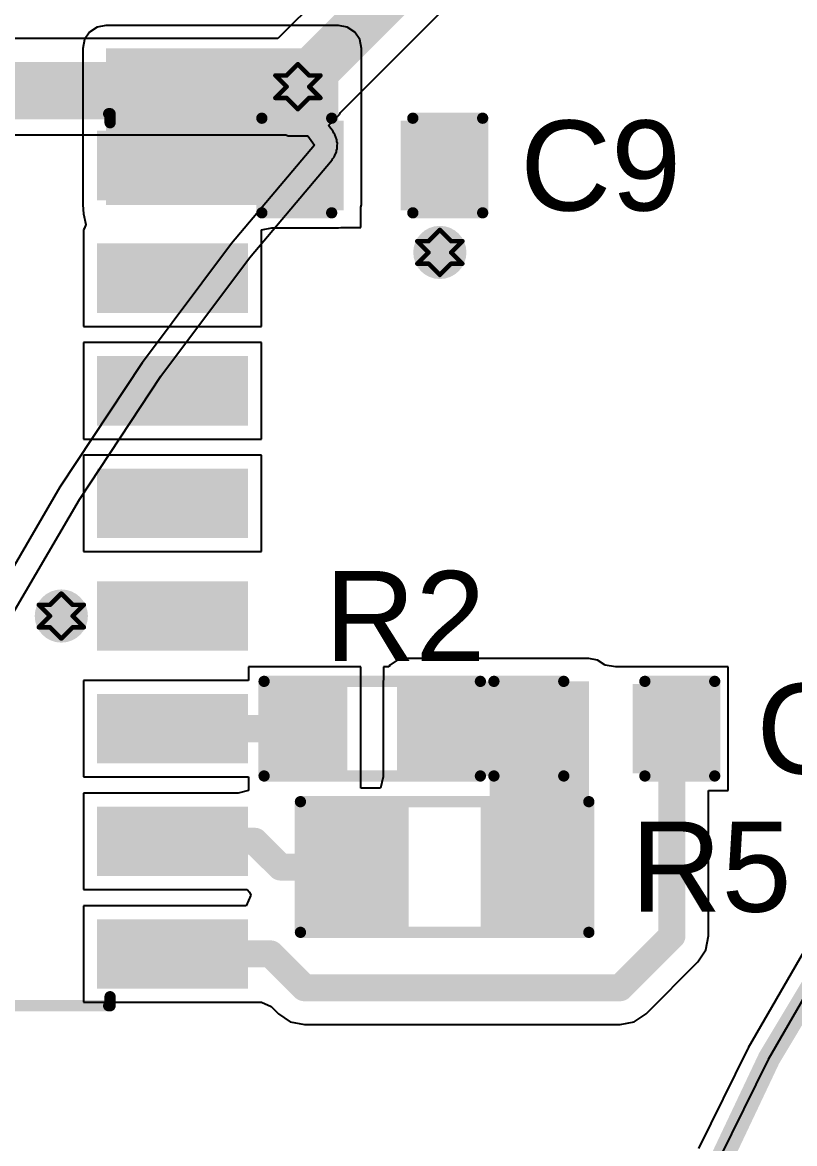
# Model space of a CAD drawing. Header units: inches. Extents: x -38 to 391, y -38 to 85.
# Drawn here: x -25.23 to -16.52, y 8.02 to 20.66 of the extents above; entities that cross this region are included whole.
import ezdxf

# ---------------------------------------------------------------- set-up
doc = ezdxf.new("R2010")
doc.units = ezdxf.units.IN
for name, color, linetype in [('Board Outline', 216, 'Continuous'), ('Bottom Layer', 5, 'Continuous'), ('Drill Drawing', 1, 'Continuous'), ('Multi-Layer', 9, 'Continuous'), ('Top Layer', 1, 'Continuous'), ('Top Overlay', 2, 'Continuous'), ('Top Paste', 8, 'Continuous'), ('Top Solder', 216, 'Continuous'), ('Via Holes', 16, 'Continuous')]:
    doc.layers.add(name, color=color, linetype=linetype)
doc.styles.add('Arial', font='', dxfattribs={"height": 0.2})
doc.styles.get('Arial').set_extended_font_data('Arial')

msp = doc.modelspace()

# ---------------------------------------------------------------- hatches: boundary and pattern name
at = {"layer": 'Bottom Layer'}
h = msp.add_hatch(color=5, dxfattribs=at)
edge = h.paths.add_edge_path()
edge.add_arc((-22.1234, 19.939), 0.2999994, 0, 360)
h = msp.add_hatch(color=5, dxfattribs=at)
edge = h.paths.add_edge_path()
edge.add_arc((-20.52320254, 18.06999688), 0.2999994, 0, 360)
h = msp.add_hatch(color=5, dxfattribs=at)
edge = h.paths.add_edge_path()
edge.add_arc((-24.79040254, 13.97001778), 0.2999994, 0, 360)
at = {"layer": 'Top Layer'}
for points in [[(-24.28819882, 18.60551016), (-21.66619746, 18.60551016), (-21.66619746, 20.3708), (-24.28819882, 20.3708)], [(-22.42819746, 18.60551016), (-22.42819746, 19.49451016), (-21.66619746, 19.49451016), (-21.66619746, 18.60551016)], [(-20.90420254, 18.60549238), (-20.90420254, 19.49449238), (-20.14220254, 19.49449238), (-20.14220254, 18.60549238)], [(-24.28822295, 19.34000704), (-22.78822341, 19.34000704), (-22.78822341, 18.7600082), (-24.28822295, 18.7600082)], [(-24.28819755, 18.06999688), (-22.78819801, 18.06999688), (-22.78819801, 17.48999804), (-24.28819755, 17.48999804)], [(-24.28821025, 16.80000704), (-22.78821071, 16.80000704), (-22.78821071, 16.2200082), (-24.28821025, 16.2200082)], [(-24.28820771, 15.53001212), (-22.78820817, 15.53001212), (-22.78820817, 14.95001328), (-24.28820771, 14.95001328)], [(-24.28818993, 14.26001974), (-22.78819039, 14.26001974), (-22.78819039, 13.6800209), (-24.28818993, 13.6800209)], [(-20.90420508, 12.16660254), (-18.8434472, 12.16660254), (-18.8434472, 13.2333873), (-20.90420508, 13.2333873)], [(-19.96105228, 10.50497772), (-18.8434472, 10.50497772), (-18.8434472, 13.23338984), (-19.96105228, 13.23338984)], [(-22.4282, 12.2555), (-22.4282, 13.1445), (-21.6662, 13.1445), (-21.6662, 12.2555)], [(-20.90420508, 12.25548476), (-20.90420508, 13.14448476), (-20.14220508, 13.14448476), (-20.14220508, 12.25548476)], [(-19.05, 13.1445), (-19.05, 12.2555), (-19.812, 12.2555), (-19.812, 13.1445)], [(-17.52599746, 13.14444666), (-17.52599746, 12.25544666), (-18.28799746, 12.25544666), (-18.28799746, 13.14444666)], [(-24.28820009, 12.99000196), (-22.78820055, 12.99000196), (-22.78820055, 12.41000312), (-24.28820009, 12.41000312)], [(-20.97701672, 10.50498788), (-21.99301672, 10.50498788), (-21.99301672, 11.77498788), (-20.97701672, 11.77498788)], [(-18.94505228, 10.50497772), (-19.96105228, 10.50497772), (-19.96105228, 11.77497772), (-18.94505228, 11.77497772)], [(-24.28820263, 11.71998164), (-22.78820309, 11.71998164), (-22.78820309, 11.1399828), (-24.28820263, 11.1399828)], [(-24.28818739, 10.45000196), (-22.78818785, 10.45000196), (-22.78818785, 9.87000312), (-24.28818739, 9.87000312)]]:
    msp.add_hatch(color=1, dxfattribs=at).paths.add_polyline_path(points)
h = msp.add_hatch(color=1, dxfattribs=at)
edge = h.paths.add_edge_path()
edge.add_arc((-22.1234, 19.939), 0.2999994, 0, 360)
h = msp.add_hatch(color=1, dxfattribs=at)
edge = h.paths.add_edge_path()
edge.add_arc((-20.52320254, 18.06999688), 0.2999994, 0, 360)
h = msp.add_hatch(color=1, dxfattribs=at)
edge = h.paths.add_edge_path()
edge.add_arc((-24.79040254, 13.97001778), 0.2999994, 0, 360)
at = {"layer": 'Top Paste'}
for points in [[(-22.42819746, 18.60551016), (-22.42819746, 19.49451016), (-21.66619746, 19.49451016), (-21.66619746, 18.60551016)], [(-20.90420254, 18.60549238), (-20.90420254, 19.49449238), (-20.14220254, 19.49449238), (-20.14220254, 18.60549238)], [(-24.28822295, 19.34000704), (-22.78822341, 19.34000704), (-22.78822341, 18.7600082), (-24.28822295, 18.7600082)], [(-24.28819755, 18.06999688), (-22.78819801, 18.06999688), (-22.78819801, 17.48999804), (-24.28819755, 17.48999804)], [(-24.28821025, 16.80000704), (-22.78821071, 16.80000704), (-22.78821071, 16.2200082), (-24.28821025, 16.2200082)], [(-24.28820771, 15.53001212), (-22.78820817, 15.53001212), (-22.78820817, 14.95001328), (-24.28820771, 14.95001328)], [(-24.28818993, 14.26001974), (-22.78819039, 14.26001974), (-22.78819039, 13.6800209), (-24.28818993, 13.6800209)], [(-22.4282, 12.2555), (-22.4282, 13.1445), (-21.6662, 13.1445), (-21.6662, 12.2555)], [(-20.90420508, 12.25548476), (-20.90420508, 13.14448476), (-20.14220508, 13.14448476), (-20.14220508, 12.25548476)], [(-19.05, 13.1445), (-19.05, 12.2555), (-19.812, 12.2555), (-19.812, 13.1445)], [(-17.52599746, 13.14444666), (-17.52599746, 12.25544666), (-18.28799746, 12.25544666), (-18.28799746, 13.14444666)], [(-24.28820009, 12.99000196), (-22.78820055, 12.99000196), (-22.78820055, 12.41000312), (-24.28820009, 12.41000312)], [(-20.97701672, 10.50498788), (-21.99301672, 10.50498788), (-21.99301672, 11.77498788), (-20.97701672, 11.77498788)], [(-18.94505228, 10.50497772), (-19.96105228, 10.50497772), (-19.96105228, 11.77497772), (-18.94505228, 11.77497772)], [(-24.28820263, 11.71998164), (-22.78820309, 11.71998164), (-22.78820309, 11.1399828), (-24.28820263, 11.1399828)], [(-24.28818739, 10.45000196), (-22.78818785, 10.45000196), (-22.78818785, 9.87000312), (-24.28818739, 9.87000312)]]:
    msp.add_hatch(color=8, dxfattribs=at).paths.add_polyline_path(points)
at = {"layer": 'Top Solder'}
for points in [[(-22.48819734, 18.54551028), (-22.48819734, 19.55451004), (-21.60619758, 19.55451004), (-21.60619758, 18.54551028)], [(-20.96420242, 18.5454925), (-20.96420242, 19.55449226), (-20.08220266, 19.55449226), (-20.08220266, 18.5454925)], [(-24.38982295, 19.44160704), (-22.68662341, 19.44160704), (-22.68662341, 18.6584082), (-24.38982295, 18.6584082)], [(-24.38979755, 18.17159688), (-22.68659801, 18.17159688), (-22.68659801, 17.38839804), (-24.38979755, 17.38839804)], [(-24.38981025, 16.90160704), (-22.68661071, 16.90160704), (-22.68661071, 16.1184082), (-24.38981025, 16.1184082)], [(-24.38980771, 15.63161212), (-22.68660817, 15.63161212), (-22.68660817, 14.84841328), (-24.38980771, 14.84841328)], [(-24.38978993, 14.36161974), (-22.68659039, 14.36161974), (-22.68659039, 13.5784209), (-24.38978993, 13.5784209)], [(-22.5298, 12.1539), (-22.5298, 13.2461), (-21.5646, 13.2461), (-21.5646, 12.1539)], [(-21.00580508, 12.15388476), (-21.00580508, 13.24608476), (-20.04060508, 13.24608476), (-20.04060508, 12.15388476)], [(-18.99000012, 13.20449988), (-18.99000012, 12.19550012), (-19.87199988, 12.19550012), (-19.87199988, 13.20449988)], [(-17.46599758, 13.20444654), (-17.46599758, 12.19544678), (-18.34799734, 12.19544678), (-18.34799734, 13.20444654)], [(-24.38980009, 13.09160196), (-22.68660055, 13.09160196), (-22.68660055, 12.30840312), (-24.38980009, 12.30840312)], [(-24.38980263, 11.82158164), (-22.68660309, 11.82158164), (-22.68660309, 11.0383828), (-24.38980263, 11.0383828)], [(-20.87541672, 10.40338788), (-22.09461672, 10.40338788), (-22.09461672, 11.87658788), (-20.87541672, 11.87658788)], [(-18.84345228, 10.40337772), (-20.06265228, 10.40337772), (-20.06265228, 11.87657772), (-18.84345228, 11.87657772)], [(-24.38978739, 10.55160196), (-22.68658785, 10.55160196), (-22.68658785, 9.76840312), (-24.38978739, 9.76840312)]]:
    msp.add_hatch(color=216, dxfattribs=at).paths.add_polyline_path(points)
at = {"layer": 'Via Holes'}
h = msp.add_hatch(color=7, dxfattribs=at)
edge = h.paths.add_edge_path()
edge.add_arc((-22.1234, 19.939), 0.1499997, 0, 360)
h = msp.add_hatch(color=7, dxfattribs=at)
edge = h.paths.add_edge_path()
edge.add_arc((-20.52320254, 18.06999688), 0.1499997, 0, 360)
h = msp.add_hatch(color=7, dxfattribs=at)
edge = h.paths.add_edge_path()
edge.add_arc((-24.79040254, 13.97001778), 0.1499997, 0, 360)

# ---------------------------------------------------------------- linework, layer by layer
at = {"layer": 'Board Outline', "const_width": 0.254}
for points in [[(38.1005842, 0, 1), (-38.0994158, 0, 1)], [(19.0606426, 0, 1), (-19.0606426, 0, 1)]]:
    msp.add_lwpolyline(points, format="xyb", close=True, dxfattribs=at)
at = {"layer": 'Bottom Layer'}
for p, q in [((-16.58138162, 26.250138), (-22.34866752, 20.48284956)), ((-21.64358892, 19.649694), (-18.97006874, 22.32321418)), ((-22.34866752, 20.48284956), (-25.64689816, 20.48284956)), ((-21.7775282, 19.50139864), (-21.6537413, 19.62518554)), ((-21.6537413, 19.62518554), (-21.64358892, 19.649694)), ((-21.72698474, 19.43217602), (-21.7775282, 19.50139864)), ((-25.64689816, 19.39515044), (-22.25810128, 19.39515044)), ((-22.25810128, 19.39515044), (-22.2335979, 19.3850006)), ((-22.2335979, 19.3850006), (-22.01320464, 19.3850006)), ((-22.01320464, 19.3850006), (-21.9361385, 19.27945598)), ((-21.71861036, 19.41412424), (-21.72698474, 19.43217602)), ((-21.70618722, 19.39858198), (-21.71861036, 19.41412424)), ((-21.6975436, 19.36871158), (-21.70618722, 19.39858198)), ((-21.6844626, 19.34050996), (-21.6975436, 19.36871158)), ((-21.9361385, 19.27945598), (-22.8713157, 18.16942772)), ((-21.68930384, 19.2010919), (-21.68709912, 19.22086834)), ((-21.68709912, 19.22086834), (-21.68025636, 19.23955004)), ((-21.68363456, 19.320637), (-21.6844626, 19.34050996)), ((-21.67810244, 19.30151588), (-21.68363456, 19.320637)), ((-21.68154922, 19.27060662), (-21.67810244, 19.30151588)), ((-21.68025636, 19.23955004), (-21.68154922, 19.27060662)), ((-22.66846368, 18.00825964), (-21.738082, 19.11259576)), ((-21.738082, 19.11259576), (-21.72847826, 19.13002016)), ((-21.72847826, 19.13002016), (-21.71500356, 19.1446658)), ((-21.71500356, 19.1446658), (-21.70431016, 19.17386818)), ((-21.70431016, 19.17386818), (-21.68930384, 19.2010919)), ((-22.8713157, 18.16942772), (-23.8742982, 16.82945834)), ((-23.66695038, 16.67429736), (-22.66846368, 18.00825964)), ((-23.87877876, 16.82346902), (-24.80713606, 15.4217751)), ((-23.87430328, 16.82944818), (-23.87877876, 16.82346902)), ((-23.8742982, 16.82945834), (-23.87430328, 16.82944818)), ((-24.5871111, 15.28497578), (-23.66695038, 16.67429736)), ((-24.80713606, 15.4217751), (-25.64957278, 13.97541782)), ((-25.42575814, 13.84512598), (-24.5871111, 15.28497578)), ((-16.42312438, 10.18045208), (-17.04710586, 9.09968462)), ((-17.05509416, 9.08473926), (-17.6070514, 7.965475559999999)), ((-17.04986684, 9.09155154), (-17.05509416, 9.08473926)), ((-17.04710586, 9.09968462), (-17.04986684, 9.09155154))]:
    msp.add_line(p, q, dxfattribs=at)
at = {"layer": 'Bottom Layer', "const_width": 0.5588}
for points in [[(-22.1234, 19.939), (-16.19682054, 25.86557946)], [(-25.64689816, 19.939), (-22.1234, 19.939)]]:
    msp.add_lwpolyline(points, dxfattribs=at)
at = {"layer": 'Bottom Layer', "const_width": 0.2794}
msp.add_lwpolyline([(-22.2631, 19.939, 1), (-21.9837, 19.939, 1)], format="xyb", close=True, dxfattribs=at)
msp.add_lwpolyline([(-22.2631, 19.939, 1), (-21.9837, 19.939, 1)], format="xyb", close=True, dxfattribs=at)
at = {"layer": 'Drill Drawing', "const_width": 0.0508}
for points in [[(-22.2504, 20.066), (-22.1234, 20.193)], [(-22.1234, 20.193), (-21.9964, 20.066)], [(-22.3774, 20.066), (-22.2504, 19.939)], [(-22.3774, 20.066), (-22.2504, 20.066)], [(-21.9964, 20.066), (-21.8694, 20.066)], [(-21.9964, 19.939), (-21.8694, 20.066)], [(-22.3774, 19.812), (-22.2504, 19.939)], [(-21.9964, 19.939), (-21.8694, 19.812)], [(-22.3774, 19.812), (-22.2504, 19.812)], [(-22.2504, 19.812), (-22.1234, 19.685)], [(-22.1234, 19.685), (-21.9964, 19.812)], [(-21.9964, 19.812), (-21.8694, 19.812)], [(-20.65020254, 18.19699688), (-20.52320254, 18.32399688)], [(-20.52320254, 18.32399688), (-20.39620254, 18.19699688)], [(-20.77720254, 18.19699688), (-20.65020254, 18.06999688)], [(-20.77720254, 18.19699688), (-20.65020254, 18.19699688)], [(-20.39620254, 18.19699688), (-20.26920254, 18.19699688)], [(-20.39620254, 18.06999688), (-20.26920254, 18.19699688)], [(-20.77720254, 17.94299688), (-20.65020254, 18.06999688)], [(-20.39620254, 18.06999688), (-20.26920254, 17.94299688)], [(-20.77720254, 17.94299688), (-20.65020254, 17.94299688)], [(-20.65020254, 17.94299688), (-20.52320254, 17.81599688)], [(-20.52320254, 17.81599688), (-20.39620254, 17.94299688)], [(-20.39620254, 17.94299688), (-20.26920254, 17.94299688)], [(-24.91740254, 14.09701778), (-24.79040254, 14.22401778)], [(-24.79040254, 14.22401778), (-24.66340254, 14.09701778)], [(-25.04440254, 14.09701778), (-24.91740254, 13.97001778)], [(-25.04440254, 14.09701778), (-24.91740254, 14.09701778)], [(-24.66340254, 14.09701778), (-24.53640254, 14.09701778)], [(-24.66340254, 13.97001778), (-24.53640254, 14.09701778)], [(-25.04440254, 13.84301778), (-24.91740254, 13.97001778)], [(-24.66340254, 13.97001778), (-24.53640254, 13.84301778)], [(-25.04440254, 13.84301778), (-24.91740254, 13.84301778)], [(-24.91740254, 13.84301778), (-24.79040254, 13.71601778)], [(-24.79040254, 13.71601778), (-24.66340254, 13.84301778)], [(-24.66340254, 13.84301778), (-24.53640254, 13.84301778)]]:
    msp.add_lwpolyline(points, dxfattribs=at)
at = {"layer": 'Drill Drawing', "const_width": 0.0254}
for points in [[(-22.1361, 20.193, 1), (-22.1107, 20.193, 1)], [(-22.1361, 20.193, 1), (-22.1107, 20.193, 1)], [(-22.3901, 20.066, 1), (-22.3647, 20.066, 1)], [(-22.3901, 20.066, 1), (-22.3647, 20.066, 1)], [(-22.2631, 20.066, 1), (-22.2377, 20.066, 1)], [(-22.2631, 20.066, 1), (-22.2377, 20.066, 1)], [(-22.0091, 20.066, 1), (-21.9837, 20.066, 1)], [(-22.0091, 20.066, 1), (-21.9837, 20.066, 1)], [(-21.8821, 20.066, 1), (-21.8567, 20.066, 1)], [(-21.8821, 20.066, 1), (-21.8567, 20.066, 1)], [(-22.2631, 19.939, 1), (-22.2377, 19.939, 1)], [(-22.2631, 19.939, 1), (-22.2377, 19.939, 1)], [(-22.0091, 19.939, 1), (-21.9837, 19.939, 1)], [(-22.0091, 19.939, 1), (-21.9837, 19.939, 1)], [(-22.3901, 19.812, 1), (-22.3647, 19.812, 1)], [(-22.3901, 19.812, 1), (-22.3647, 19.812, 1)], [(-22.2631, 19.812, 1), (-22.2377, 19.812, 1)], [(-22.2631, 19.812, 1), (-22.2377, 19.812, 1)], [(-22.0091, 19.812, 1), (-21.9837, 19.812, 1)], [(-22.0091, 19.812, 1), (-21.9837, 19.812, 1)], [(-21.8821, 19.812, 1), (-21.8567, 19.812, 1)], [(-21.8821, 19.812, 1), (-21.8567, 19.812, 1)], [(-22.1361, 19.685, 1), (-22.1107, 19.685, 1)], [(-22.1361, 19.685, 1), (-22.1107, 19.685, 1)], [(-20.53590254, 18.32399688, 1), (-20.51050254, 18.32399688, 1)], [(-20.53590254, 18.32399688, 1), (-20.51050254, 18.32399688, 1)], [(-20.78990254, 18.19699688, 1), (-20.76450254, 18.19699688, 1)], [(-20.78990254, 18.19699688, 1), (-20.76450254, 18.19699688, 1)], [(-20.66290254, 18.19699688, 1), (-20.63750254, 18.19699688, 1)], [(-20.66290254, 18.19699688, 1), (-20.63750254, 18.19699688, 1)], [(-20.40890254, 18.19699688, 1), (-20.38350254, 18.19699688, 1)], [(-20.40890254, 18.19699688, 1), (-20.38350254, 18.19699688, 1)], [(-20.28190254, 18.19699688, 1), (-20.25650254, 18.19699688, 1)], [(-20.28190254, 18.19699688, 1), (-20.25650254, 18.19699688, 1)], [(-20.66290254, 18.06999688, 1), (-20.63750254, 18.06999688, 1)], [(-20.66290254, 18.06999688, 1), (-20.63750254, 18.06999688, 1)], [(-20.40890254, 18.06999688, 1), (-20.38350254, 18.06999688, 1)], [(-20.40890254, 18.06999688, 1), (-20.38350254, 18.06999688, 1)], [(-20.78990254, 17.94299688, 1), (-20.76450254, 17.94299688, 1)], [(-20.78990254, 17.94299688, 1), (-20.76450254, 17.94299688, 1)], [(-20.66290254, 17.94299688, 1), (-20.63750254, 17.94299688, 1)], [(-20.66290254, 17.94299688, 1), (-20.63750254, 17.94299688, 1)], [(-20.40890254, 17.94299688, 1), (-20.38350254, 17.94299688, 1)], [(-20.40890254, 17.94299688, 1), (-20.38350254, 17.94299688, 1)], [(-20.28190254, 17.94299688, 1), (-20.25650254, 17.94299688, 1)], [(-20.28190254, 17.94299688, 1), (-20.25650254, 17.94299688, 1)], [(-20.53590254, 17.81599688, 1), (-20.51050254, 17.81599688, 1)], [(-20.53590254, 17.81599688, 1), (-20.51050254, 17.81599688, 1)], [(-24.80310254, 14.22401778, 1), (-24.77770254, 14.22401778, 1)], [(-24.80310254, 14.22401778, 1), (-24.77770254, 14.22401778, 1)], [(-25.05710254, 14.09701778, 1), (-25.03170254, 14.09701778, 1)], [(-25.05710254, 14.09701778, 1), (-25.03170254, 14.09701778, 1)], [(-24.93010254, 14.09701778, 1), (-24.90470254, 14.09701778, 1)], [(-24.93010254, 14.09701778, 1), (-24.90470254, 14.09701778, 1)], [(-24.67610254, 14.09701778, 1), (-24.65070254, 14.09701778, 1)], [(-24.67610254, 14.09701778, 1), (-24.65070254, 14.09701778, 1)], [(-24.54910254, 14.09701778, 1), (-24.52370254, 14.09701778, 1)], [(-24.54910254, 14.09701778, 1), (-24.52370254, 14.09701778, 1)], [(-24.93010254, 13.97001778, 1), (-24.90470254, 13.97001778, 1)], [(-24.93010254, 13.97001778, 1), (-24.90470254, 13.97001778, 1)], [(-24.67610254, 13.97001778, 1), (-24.65070254, 13.97001778, 1)], [(-24.67610254, 13.97001778, 1), (-24.65070254, 13.97001778, 1)], [(-25.05710254, 13.84301778, 1), (-25.03170254, 13.84301778, 1)], [(-25.05710254, 13.84301778, 1), (-25.03170254, 13.84301778, 1)], [(-24.93010254, 13.84301778, 1), (-24.90470254, 13.84301778, 1)], [(-24.93010254, 13.84301778, 1), (-24.90470254, 13.84301778, 1)], [(-24.67610254, 13.84301778, 1), (-24.65070254, 13.84301778, 1)], [(-24.67610254, 13.84301778, 1), (-24.65070254, 13.84301778, 1)], [(-24.54910254, 13.84301778, 1), (-24.52370254, 13.84301778, 1)], [(-24.54910254, 13.84301778, 1), (-24.52370254, 13.84301778, 1)], [(-24.80310254, 13.71601778, 1), (-24.77770254, 13.71601778, 1)], [(-24.80310254, 13.71601778, 1), (-24.77770254, 13.71601778, 1)]]:
    msp.add_lwpolyline(points, format="xyb", close=True, dxfattribs=at)
at = {"layer": 'Multi-Layer'}
for p, q in [((-16.19884492, 10.05096288), (-16.8228264, 8.97019542)), ((-16.8228264, 8.97019542), (-17.37478364, 7.850934259999999))]:
    msp.add_line(p, q, dxfattribs=at)
at = {"layer": 'Top Layer'}
for p, q in [((-24.38730454, 20.61006292), (-24.47132266, 20.55392384)), ((-24.28819882, 20.62977586), (-24.38730454, 20.61006292)), ((-21.66619746, 20.62977586), (-24.28819882, 20.62977586)), ((-21.56709174, 20.61006292), (-21.66619746, 20.62977586)), ((-21.48307362, 20.55392384), (-21.56709174, 20.61006292)), ((-24.47132266, 20.55392384), (-24.52746174, 20.46990572)), ((-21.42693454, 20.46990572), (-21.48307362, 20.55392384)), ((-24.52746174, 20.46990572), (-24.54717468, 20.3708)), ((-24.54717468, 20.3708), (-24.54717468, 18.60551016)), ((-21.4072216, 20.3708), (-21.42693454, 20.46990572)), ((-21.4072216, 18.60551016), (-21.4072216, 20.3708)), ((-24.54717468, 18.60551016), (-24.54222422, 18.5060082)), ((-21.41219746, 18.5804937), (-21.4072216, 18.60551016)), ((-24.54222422, 18.5060082), (-24.54222422, 18.5060082)), ((-24.54222422, 18.5060082), (-24.5139083, 18.38451238)), ((-21.41219746, 18.35151016), (-21.41219746, 18.5804937)), ((-24.52860982, 18.34286146), (-24.54219882, 18.32399688)), ((-24.5139083, 18.38451238), (-24.52860982, 18.34286146)), ((-22.53419674, 18.32399434), (-22.41653378, 18.3465343)), ((-22.41653378, 18.3465343), (-21.66619746, 18.3465343)), ((-21.66619746, 18.3465343), (-21.641181, 18.35151016)), ((-21.641181, 18.35151016), (-21.41219746, 18.35151016)), ((-24.54219882, 18.32399688), (-24.54219628, 18.3172608)), ((-24.54219628, 18.3172608), (-24.54219628, 17.23599804)), ((-22.53419928, 17.23599804), (-22.53419674, 18.32399434)), ((-24.54219628, 17.23599804), (-22.53419928, 17.23599804)), ((-22.53421198, 17.05400704), (-24.54220898, 17.05400704)), ((-24.54220898, 17.05400704), (-24.54220898, 15.9660082)), ((-22.53421198, 15.9660082), (-22.53421198, 17.05400704)), ((-24.54220898, 15.9660082), (-22.53421198, 15.9660082)), ((-22.53420944, 15.78401212), (-24.54220644, 15.78401212)), ((-24.54220644, 15.78401212), (-24.54220644, 14.69601328)), ((-22.53420944, 14.69601328), (-22.53420944, 15.78401212)), ((-24.54220644, 14.69601328), (-22.53420944, 14.69601328)), ((-21.08732892, 13.41651368), (-21.09937614, 13.39848476)), ((-21.0033108, 13.47265276), (-21.08732892, 13.41651368)), ((-20.90420508, 13.4923657), (-21.0033108, 13.47265276)), ((-18.84344466, 13.4923657), (-20.90420508, 13.4923657)), ((-18.74433894, 13.47265276), (-18.84344466, 13.4923657)), ((-18.66032336, 13.41651622), (-18.74433894, 13.47265276)), ((-18.54199746, 13.3984492), (-18.66032336, 13.41651622)), ((-21.4122, 13.3985), (-22.6822, 13.3985)), ((-22.6822, 13.3985), (-22.6822, 13.24400196)), ((-21.4122, 12.02898788), (-21.4122, 13.3985)), ((-21.09937614, 13.39848476), (-21.15820508, 13.39848476)), ((-21.15820508, 13.39848476), (-21.15820508, 13.2584063)), ((-18.54199238, 13.39844666), (-18.54199746, 13.39845174)), ((-18.54199746, 13.39845174), (-18.54199746, 13.3984492)), ((-17.27199746, 13.39844666), (-18.54199238, 13.39844666)), ((-17.27199746, 12.00144666), (-17.27199746, 13.39844666)), ((-22.6822, 13.24400196), (-24.54219882, 13.24400196)), ((-24.54219882, 13.24400196), (-24.54219882, 12.15600312)), ((-21.15820508, 13.2584063), (-21.16318094, 13.23338984)), ((-21.16318094, 13.23338984), (-21.16318094, 12.16660254)), ((-24.54219882, 12.15600312), (-22.6822, 12.15600312)), ((-22.6822, 12.15600312), (-22.6822, 12.00150254)), ((-21.1610702, 12.15599042), (-21.19356188, 12.02898788)), ((-21.16318094, 12.16660254), (-21.1610702, 12.15599042)), ((-21.19356188, 12.02898788), (-21.4122, 12.02898788)), ((-22.79780302, 11.97398164), (-24.54220136, 11.97398164)), ((-24.54220136, 11.97398164), (-24.54220136, 10.8859828)), ((-22.6822, 12.00150254), (-22.79780302, 11.97398164)), ((-17.49263456, 10.36321524), (-17.49263456, 12.00144666)), ((-17.49263456, 12.00144666), (-17.27199746, 12.00144666)), ((-24.54220136, 10.8859828), (-22.69563152, 10.8859828)), ((-22.69563152, 10.8859828), (-22.67011722, 10.85573648)), ((-22.65245914, 10.82410078), (-22.70827056, 10.70400196)), ((-22.67011722, 10.85573648), (-22.65245914, 10.82410078)), ((-22.70827056, 10.70400196), (-24.54218612, 10.70400196)), ((-24.54218612, 10.70400196), (-24.54218612, 9.61600312)), ((-17.52417628, 10.20463288), (-17.49263202, 10.36320254)), ((-17.49263202, 10.36320254), (-17.49263456, 10.36321524)), ((-17.6139983, 10.07020338), (-17.52417628, 10.20463288)), ((-16.42312438, 10.18045208), (-17.04710586, 9.09968462)), ((-18.19820084, 9.486000839999999), (-17.6139983, 10.07020338)), ((-24.54218612, 9.61600312), (-22.5341942, 9.61600312)), ((-22.5341942, 9.61600312), (-22.53419166, 9.61600058)), ((-22.53419166, 9.61600058), (-22.53419166, 9.61599804)), ((-22.53419166, 9.61599804), (-22.4257235, 9.56841622)), ((-22.4257235, 9.56841622), (-22.34330812, 9.486000839999999)), ((-22.34330812, 9.486000839999999), (-22.20887862, 9.39617882)), ((-18.33263034, 9.39617882), (-18.19820084, 9.486000839999999)), ((-22.20887862, 9.39617882), (-22.05030896, 9.3646371)), ((-22.05030896, 9.3646371), (-18.4912, 9.3646371)), ((-18.4912, 9.3646371), (-18.33263034, 9.39617882)), ((-17.05509416, 9.08473926), (-17.6070514, 7.965475559999999)), ((-17.04986684, 9.09155154), (-17.05509416, 9.08473926)), ((-17.04710586, 9.09968462), (-17.04986684, 9.09155154))]:
    msp.add_line(p, q, dxfattribs=at)
at = {"layer": 'Top Layer', "const_width": 0.3048}
for points in [[(-23.53820032, 12.70000254), (-22.04720254, 12.70000254)], [(-22.04720254, 12.70000254), (-22.0472, 12.7)], [(-17.90699746, 10.36320254), (-17.90699746, 12.69994666)], [(-23.53820286, 11.42998222), (-22.60988366, 11.42998222)], [(-22.60988366, 11.42998222), (-22.31988932, 11.13998788)], [(-22.31988932, 11.13998788), (-21.48501672, 11.13998788)], [(-18.4912, 9.779), (-17.90699746, 10.36320254)], [(-23.53818762, 10.16000254), (-22.4313115, 10.16000254)], [(-22.4313115, 10.16000254), (-22.05030896, 9.779)], [(-22.05030896, 9.779), (-18.4912, 9.779)]]:
    msp.add_lwpolyline(points, dxfattribs=at)
at = {"layer": 'Top Layer', "const_width": 0.1524}
for points in [[(-23.61440032, 12.70000254, 1), (-23.46200032, 12.70000254, 1)], [(-22.12340254, 12.70000254, 1), (-21.97100254, 12.70000254, 1)], [(-22.12340254, 12.70000254, 1), (-21.97100254, 12.70000254, 1)], [(-22.1234, 12.7, 1), (-21.971, 12.7, 1)], [(-17.98319746, 12.69994666, 1), (-17.83079746, 12.69994666, 1)], [(-23.61440286, 11.42998222, 1), (-23.46200286, 11.42998222, 1)], [(-22.68608366, 11.42998222, 1), (-22.53368366, 11.42998222, 1)], [(-22.68608366, 11.42998222, 1), (-22.53368366, 11.42998222, 1)], [(-22.39608932, 11.13998788, 1), (-22.24368932, 11.13998788, 1)], [(-22.39608932, 11.13998788, 1), (-22.24368932, 11.13998788, 1)], [(-21.56121672, 11.13998788, 1), (-21.40881672, 11.13998788, 1)], [(-17.98319746, 10.36320254, 1), (-17.83079746, 10.36320254, 1)], [(-17.98319746, 10.36320254, 1), (-17.83079746, 10.36320254, 1)], [(-23.61438762, 10.16000254, 1), (-23.46198762, 10.16000254, 1)], [(-22.5075115, 10.16000254, 1), (-22.3551115, 10.16000254, 1)], [(-22.5075115, 10.16000254, 1), (-22.3551115, 10.16000254, 1)], [(-22.12650896, 9.779, 1), (-21.97410896, 9.779, 1)], [(-22.12650896, 9.779, 1), (-21.97410896, 9.779, 1)], [(-18.5674, 9.779, 1), (-18.415, 9.779, 1)], [(-18.5674, 9.779, 1), (-18.415, 9.779, 1)]]:
    msp.add_lwpolyline(points, format="xyb", close=True, dxfattribs=at)
at = {"layer": 'Top Overlay', "const_width": 0.127}
for points in [[(-28.35562782, 19.63420762), (-24.25660884, 19.63421016)], [(-24.2407948, 19.63421016), (-24.24079226, 19.53260508)], [(-22.52978984, 19.58340762), (-21.74238984, 19.58341016)], [(-22.52978984, 18.5166), (-22.52978984, 19.58340762)], [(-20.82800254, 19.58340254), (-20.04061016, 19.5834)], [(-20.04061016, 19.5834), (-20.04060762, 18.51659492)], [(-22.52978984, 18.5166), (-21.74239746, 18.51659746)], [(-20.82801016, 18.51659238), (-20.04060762, 18.51659492)], [(-22.50440762, 13.23338984), (-20.06601016, 13.23339238)], [(-22.50440762, 13.23338984), (-22.50439492, 12.16659238)], [(-20.06601016, 13.23339238), (-20.06599746, 12.16659492)], [(-19.91363048, 12.16660254), (-19.9135873, 13.2333873)], [(-19.9135873, 13.2333873), (-19.1262254, 13.23338984)], [(-18.2118, 13.23337206), (-17.42438984, 13.2333873)], [(-17.42442794, 12.1666127), (-17.42438984, 13.2333873)], [(-22.50439492, 12.16659238), (-20.06599746, 12.16659492)], [(-19.91363048, 12.16660254), (-19.12621016, 12.16658222)], [(-18.21176444, 12.1665873), (-17.42442794, 12.1666127)], [(-22.0946345, 10.40339804), (-22.09462434, 11.87659042)], [(-22.09462434, 11.87659042), (-18.8434345, 11.87656756)], [(-18.84344466, 10.40337518), (-18.8434345, 11.87656756)], [(-22.0946345, 10.40339804), (-18.84344466, 10.40337518)], [(-24.2408202, 9.67740762), (-24.24079226, 9.5758)], [(-28.3556075, 9.575807619999999), (-24.25660376, 9.575807619999999)]]:
    msp.add_lwpolyline(points, dxfattribs=at)
at = {"layer": 'Top Overlay', "const_width": 0.0635}
for points in [[(-24.28835884, 19.63421016, 1), (-24.22485884, 19.63421016, 1)], [(-24.2725448, 19.63421016, 1), (-24.2090448, 19.63421016, 1)], [(-24.27254226, 19.53260508, 1), (-24.20904226, 19.53260508, 1)], [(-22.56153984, 19.58340762, 1), (-22.49803984, 19.58340762, 1)], [(-22.56153984, 19.58340762, 1), (-22.49803984, 19.58340762, 1)], [(-21.77413984, 19.58341016, 1), (-21.71063984, 19.58341016, 1)], [(-20.85975254, 19.58340254, 1), (-20.79625254, 19.58340254, 1)], [(-20.07236016, 19.5834, 1), (-20.00886016, 19.5834, 1)], [(-20.07236016, 19.5834, 1), (-20.00886016, 19.5834, 1)], [(-22.56153984, 18.5166, 1), (-22.49803984, 18.5166, 1)], [(-22.56153984, 18.5166, 1), (-22.49803984, 18.5166, 1)], [(-21.77414746, 18.51659746, 1), (-21.71064746, 18.51659746, 1)], [(-20.85976016, 18.51659238, 1), (-20.79626016, 18.51659238, 1)], [(-20.07235762, 18.51659492, 1), (-20.00885762, 18.51659492, 1)], [(-20.07235762, 18.51659492, 1), (-20.00885762, 18.51659492, 1)], [(-22.53615762, 13.23338984, 1), (-22.47265762, 13.23338984, 1)], [(-22.53615762, 13.23338984, 1), (-22.47265762, 13.23338984, 1)], [(-20.09776016, 13.23339238, 1), (-20.03426016, 13.23339238, 1)], [(-20.09776016, 13.23339238, 1), (-20.03426016, 13.23339238, 1)], [(-19.9453373, 13.2333873, 1), (-19.8818373, 13.2333873, 1)], [(-19.9453373, 13.2333873, 1), (-19.8818373, 13.2333873, 1)], [(-19.1579754, 13.23338984, 1), (-19.0944754, 13.23338984, 1)], [(-18.24355, 13.23337206, 1), (-18.18005, 13.23337206, 1)], [(-17.45613984, 13.2333873, 1), (-17.39263984, 13.2333873, 1)], [(-17.45613984, 13.2333873, 1), (-17.39263984, 13.2333873, 1)], [(-22.53614492, 12.16659238, 1), (-22.47264492, 12.16659238, 1)], [(-22.53614492, 12.16659238, 1), (-22.47264492, 12.16659238, 1)], [(-20.09774746, 12.16659492, 1), (-20.03424746, 12.16659492, 1)], [(-20.09774746, 12.16659492, 1), (-20.03424746, 12.16659492, 1)], [(-19.94538048, 12.16660254, 1), (-19.88188048, 12.16660254, 1)], [(-19.94538048, 12.16660254, 1), (-19.88188048, 12.16660254, 1)], [(-19.15796016, 12.16658222, 1), (-19.09446016, 12.16658222, 1)], [(-18.24351444, 12.1665873, 1), (-18.18001444, 12.1665873, 1)], [(-17.45617794, 12.1666127, 1), (-17.39267794, 12.1666127, 1)], [(-17.45617794, 12.1666127, 1), (-17.39267794, 12.1666127, 1)], [(-22.12637434, 11.87659042, 1), (-22.06287434, 11.87659042, 1)], [(-22.12637434, 11.87659042, 1), (-22.06287434, 11.87659042, 1)], [(-18.8751845, 11.87656756, 1), (-18.8116845, 11.87656756, 1)], [(-18.8751845, 11.87656756, 1), (-18.8116845, 11.87656756, 1)], [(-22.1263845, 10.40339804, 1), (-22.0628845, 10.40339804, 1)], [(-22.1263845, 10.40339804, 1), (-22.0628845, 10.40339804, 1)], [(-18.87519466, 10.40337518, 1), (-18.81169466, 10.40337518, 1)], [(-18.87519466, 10.40337518, 1), (-18.81169466, 10.40337518, 1)], [(-24.2725702, 9.67740762, 1), (-24.2090702, 9.67740762, 1)], [(-24.28835376, 9.575807619999999, 1), (-24.22485376, 9.575807619999999, 1)], [(-24.27254226, 9.5758, 1), (-24.20904226, 9.5758, 1)]]:
    msp.add_lwpolyline(points, format="xyb", close=True, dxfattribs=at)

# ---------------------------------------------------------------- texts
at = {"layer": 'Top Overlay', "style": 'Arial'}
msp.add_text('C9', height=1.016, rotation=360, dxfattribs=at).set_placement((-19.6169915, 18.5421651))
for s, p in [('R2', (-21.82340822, 13.46218542)), ('C4', (-16.95459652, 12.19194666)), ('R5', (-18.37238896, 10.6357547))]:
    msp.add_text(s, height=1.016, dxfattribs=at).set_placement(p)

doc.saveas('drawing.dxf')
